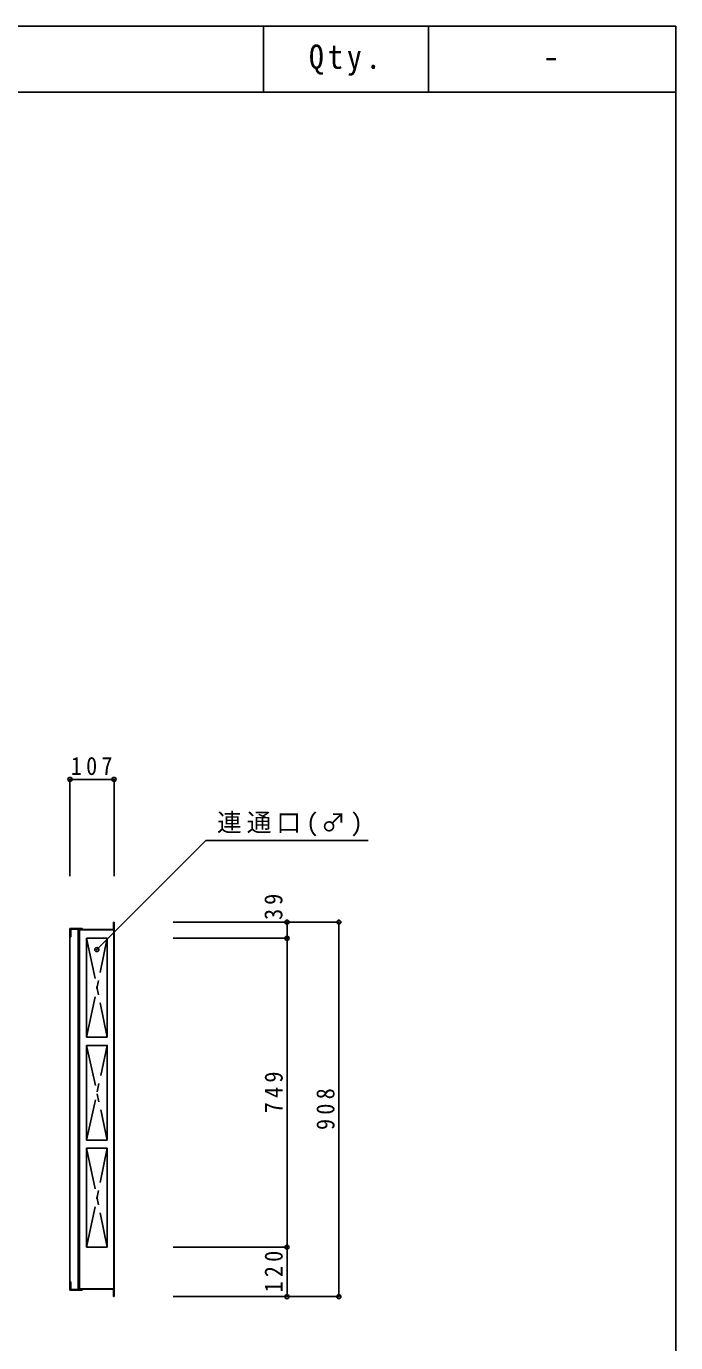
# Model space of a CAD drawing. Units: millimetres at full size, sheet at 1:20. Extents: x -3527 to 4553, y -2654 to 2966.
# Drawn here: x 2978 to 4553, y -226 to 2966 of the extents above; entities that cross this region are included whole.
import ezdxf
from ezdxf.enums import TextEntityAlignment as Align

# ---------------------------------------------------------------- set-up
doc = ezdxf.new("R2010")
doc.units = ezdxf.units.MM
doc.header["$LTSCALE"] = 20
doc.header["$PDMODE"] = 32
doc.header["$PDSIZE"] = 10
doc.linetypes.add('CHAIN1', pattern=[8, 5, -1, 1, -1])
doc.layers.add('0-0', color=4, linetype='Continuous')
doc.layers.add('F-0', color=7, linetype='Continuous')
doc.styles.add('ＭＳ ゴシック', font='')
doc.styles.get('ＭＳ ゴシック').set_extended_font_data('MS Gothic')

msp = doc.modelspace()

# ---------------------------------------------------------------- linework, layer by layer
at = {"layer": '0-0'}
for p, q in [((3083.41, 1139.78), (3190.41, 1139.78)), ((3083.41, 1139.78), (3083.41, 905.06)), ((3190.41, 1139.78), (3190.41, 905.06)), ((3735.69, 793.63), (3334.04, 793.63)), ((3610.06, 793.63), (3334.04, 793.63)), ((3610.06, 793.63), (3610.06, 754.63)), ((3735.69, 793.63), (3735.69, -114.37)), ((3610.06, 754.63), (3334.04, 754.63)), ((3610.06, 754.63), (3610.06, 5.63)), ((3610.06, 5.63), (3334.04, 5.63)), ((3610.06, 5.63), (3610.06, -114.37)), ((3735.69, -114.37), (3334.04, -114.37)), ((3610.06, -114.37), (3334.04, -114.37))]:
    msp.add_line(p, q, dxfattribs=at)
at = {"layer": '0-0', "color": 7}
for p, q in [((3083.41, 778.13), (3083.41, -98.87)), ((3085.41, 776.63), (3113.41, 776.63)), ((3085.41, 776.63), (3085.41, 758.13)), ((3103.41, 776.63), (3103.41, -97.37)), ((3105.41, 776.63), (3105.41, -97.37)), ((3105.41, 775.63), (3189.91, 775.63)), ((3106.41, 775.63), (3106.41, -96.37)), ((3106.91, 775.13), (3189.91, 775.13)), ((3190.41, 793.63), (3189.41, 793.63)), ((3189.41, 793.63), (3189.41, 775.63)), ((3189.91, 793.63), (3189.91, -114.37)), ((3190.41, 793.63), (3190.41, -114.37)), ((3083.41, 758.13), (3085.41, 758.13)), ((3123.91, 754.63), (3173.91, 754.63)), ((3173.91, 754.63), (3173.91, 514.96)), ((3123.91, 494.96), (3123.91, 265.29)), ((3123.91, 265.29), (3173.91, 265.29)), ((3123.91, 245.29), (3123.91, 5.63)), ((3123.91, 5.63), (3173.91, 5.63)), ((3083.41, -98.87), (3113.41, -98.87)), ((3105.41, -96.37), (3189.91, -96.37)), ((3189.41, -96.37), (3189.41, -114.37)), ((3190.41, -114.37), (3189.41, -114.37))]:
    msp.add_line(p, q, dxfattribs=at)
at = {"layer": '0-0', "linetype": 'CHAIN1'}
for p, q in [((3123.91, 754.63), (3173.91, 514.96)), ((3123.91, 514.96), (3173.91, 754.63)), ((3123.91, 494.96), (3173.91, 265.29)), ((3123.91, 265.29), (3173.91, 494.96)), ((3123.91, 245.29), (3173.91, 5.63)), ((3123.91, 5.63), (3173.91, 245.29))]:
    msp.add_line(p, q, dxfattribs=at)
at = {"layer": '0-0'}
msp.add_lwpolyline([(3148.51, 727.13), (3413.2, 991.82), (3806.89, 991.82)], dxfattribs=at)
at = {"layer": '0-0', "color": 7}
for points in [[(3083.41, 778.13), (3113.41, 778.13), (3113.41, 776.63)], [(3106.91, 775.13), (3106.91, -95.87), (3189.91, -95.87)], [(3123.91, 754.63), (3123.91, 514.96), (3173.91, 514.96)], [(3123.91, 494.96), (3173.91, 494.96), (3173.91, 265.29)], [(3123.91, 245.29), (3173.91, 245.29), (3173.91, 5.63)], [(3083.41, -78.87), (3085.41, -78.87), (3085.41, -97.37), (3113.41, -97.37), (3113.41, -98.87)]]:
    msp.add_lwpolyline(points, dxfattribs=at)
at = {"layer": '0-0', "color": 5}
for p in [(3083.41, 1139.78), (3190.41, 1139.78), (3610.06, 793.63), (3735.69, 793.63), (3610.06, 754.63), (3148.51, 727.13), (3610.06, 5.63), (3610.06, -114.37), (3735.69, -114.37)]:
    msp.add_point(p, dxfattribs=at)
at = {"layer": 'F-0', "color": 5}
for p, q in [((3552.82, 2965.87), (3552.82, 2805.87)), ((3952.82, 2965.87), (3952.82, 2805.87)), ((4552.82, 2965.87), (4552.82, -2654.13)), ((-3527.18, 2805.87), (4552.82, 2805.87))]:
    msp.add_line(p, q, dxfattribs=at)
msp.add_lwpolyline([(-3527.18, -2654.13), (-3527.18, 2965.87), (4552.82, 2965.87)], dxfattribs=at)

# ---------------------------------------------------------------- texts
at = {"layer": '0-0', "color": 7, "char_height": 43.99, "attachment_point": 7, "style": 'ＭＳ ゴシック'}
for s, insert in [('\\T1.38;\\W0.9;107', (3085.41, 1149.78)), ('\\T1.2;連通口(♂)', (3440.25, 1001.58))]:
    msp.add_mtext(s, dxfattribs=dict(at, insert=insert))
at = {"layer": '0-0', "color": 7, "char_height": 43.99, "attachment_point": 7, "rotation": 90, "style": 'ＭＳ ゴシック'}
for s, insert in [('\\T1.36;\\W0.9;39', (3599.49, 798.96)), ('\\T1.38;\\W0.9;749', (3600.06, 330.13)), ('\\T1.38;\\W0.9;908', (3725.69, 289.63)), ('\\T1.38;\\W0.9;120', (3600.06, -104.37))]:
    msp.add_mtext(s, dxfattribs=dict(at, insert=insert))
at = {"layer": 'F-0', "style": 'ＭＳ ゴシック'}
msp.add_text('-', height=58.65, dxfattribs=at).set_placement((4230.82, 2845.87), align=Align.BOTTOM_LEFT)
at = {"layer": 'F-0', "insert": (3663.32, 2845.87), "char_height": 58.65, "attachment_point": 7, "style": 'ＭＳ ゴシック'}
msp.add_mtext('\\T1.28;\\W0.9;Qty.', dxfattribs=at)
msp.add_mtext('\\T1.28;\\W0.9;Qty.', dxfattribs=at)

doc.saveas('drawing.dxf')
